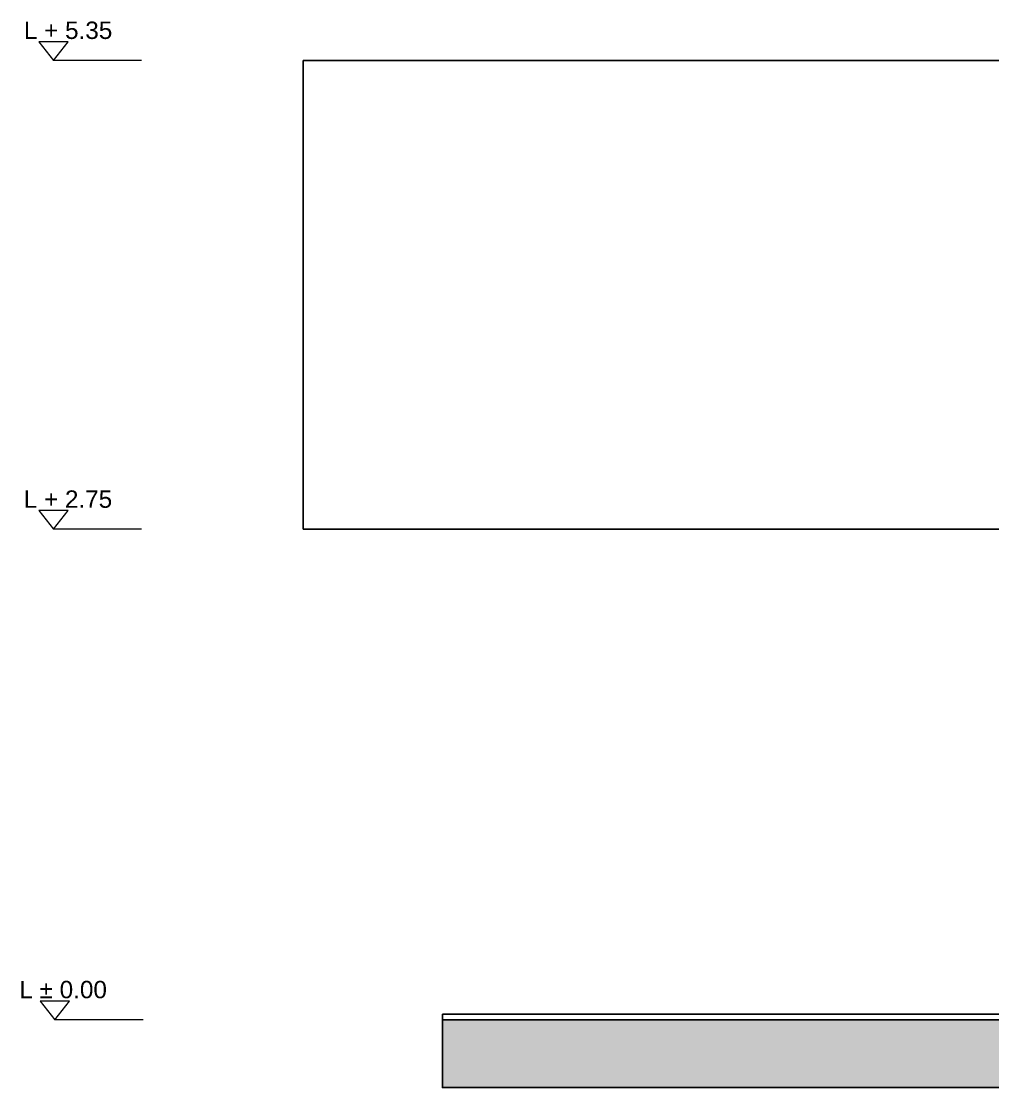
# Model space of a CAD drawing. Header units: inches. Extents: x 4350 to 28384, y -6772 to 993.
# Drawn here: x 17407 to 17946, y -1454 to -863 of the extents above; entities that cross this region are included whole.
import ezdxf

# ---------------------------------------------------------------- set-up
doc = ezdxf.new("R2010")
doc.units = ezdxf.units.IN
doc.header["$MEASUREMENT"] = 0
doc.layers.add('ARREDI_attrezzature', color=7, linetype='Continuous')
doc.layers.add('QUOTE', color=3, linetype='Continuous', lineweight=9)
doc.styles.get("Standard").update_dxf_attribs({"font": 'arial.ttf'})

msp = doc.modelspace()

# ---------------------------------------------------------------- hatches: boundary and pattern name
at = {"layer": 'ARREDI_attrezzature'}
h = msp.add_hatch(color=256, dxfattribs=at)
h.dxf.hatch_style = 1
h.paths.add_polyline_path([(19839.35, -1416.22), (17640.95, -1416.22), (17640.95, -1453.92), (19839.35, -1453.92)])

# ---------------------------------------------------------------- linework, layer by layer
for p, q in [((17563.83, -1116.22), (17563.83, -884.22)), ((17563.83, -1144.22), (17563.83, -884.22)), ((17563.83, -884.22), (18857.7, -884.22)), ((17563.83, -1144.22), (18707.7, -1144.22)), ((17640.95, -1416.22), (17640.95, -1413.22)), ((17640.95, -1413.22), (17991.75, -1413.22))]:
    msp.add_line(p, q, dxfattribs=at)
msp.add_lwpolyline([(17640.95, -1416.22), (19839.35, -1416.22), (19839.35, -1453.92), (17640.95, -1453.92)], close=True, dxfattribs=at)
at = {"layer": 'QUOTE'}
for p, q in [((17474.21, -884.22), (17425.37, -884.22)), ((17474.13, -1144.22), (17425.29, -1144.22)), ((17474.96, -1416.22), (17426.12, -1416.22))]:
    msp.add_line(p, q, dxfattribs=at)
for points in [[(17417.23, -873.86), (17425.37, -884.22), (17433.52, -873.86)], [(17417.14, -1133.86), (17425.29, -1144.22), (17433.44, -1133.86)], [(17417.97, -1405.86), (17426.12, -1416.22), (17434.27, -1405.86)]]:
    msp.add_lwpolyline(points, close=True, dxfattribs=at)

# ---------------------------------------------------------------- texts
for s, p in [('L + 5.35', (17408.91, -872.33)), ('L + 2.75', (17408.83, -1132.33)), ('L ± 0.00', (17406.39, -1404.33))]:
    msp.add_text(s, height=9.638, dxfattribs=at).set_placement(p)

doc.saveas('drawing.dxf')
